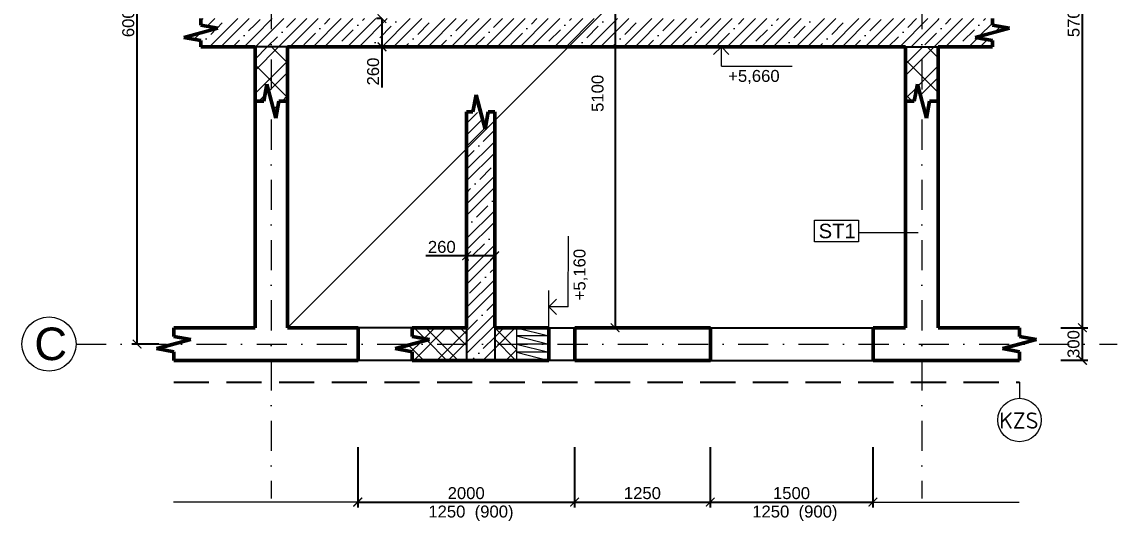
# Model space of a CAD drawing. Header units: millimetres. Extents: x 1855 to 11955, y 700 to 11007.
# Drawn here: x 1855 to 11955, y 700 to 5302 of the extents above; entities that cross this region are included whole.
import ezdxf

# ---------------------------------------------------------------- set-up
doc = ezdxf.new("R2010")
doc.units = ezdxf.units.MM
doc.header["$LTSCALE"] = 185
doc.linetypes.add('DASHDOT', pattern=[1, 0.5, -0.25, 0, -0.25])
doc.linetypes.add('HIDDEN', pattern=[0.375, 0.25, -0.125])
for name, color, linetype, lineweight in [('00 kóty', 7, 'Continuous', 13), ('00 osy', 7, 'DASHDOT', 13), ('00 popis', 7, 'Continuous', 13), ('00 tenká plná', 7, 'Continuous', 13), ('00 zdivo', 7, 'Continuous', 50), ('00 šrafy', 7, 'Continuous', 13), ('01 tlustá plná', 7, 'Continuous', 25), ('01 tlustá čárkovaná', 7, 'HIDDEN', 25), ('01 velmi tlustá plná', 7, 'Continuous', 50)]:
    doc.layers.add(name, color=color, linetype=linetype, lineweight=lineweight)
doc.styles.add('ISOCPEUR', font='isocpeur.ttf')
doc.styles.add('koty4', font='arial.ttf', dxfattribs={"height": 110})
doc.styles.add('osy4', font='arial.ttf', dxfattribs={"height": 300})
doc.dimstyles.new('moje koty', dxfattribs={"dimscale": 40, "dimtxt": 110, "dimasz": 2, "dimexe": 1.25, "dimexo": 20, "dimtad": 1, "dimtxsty": 'koty4', "dimblk": 'ARCHTICK', "dimcen": 2.5, "dimadec": 0, "dimazin": 0, "dimtfac": 1, "dimtmove": 0, "dimatfit": 3, "dimfxl": 1, "dimarcsym": 0})
doc.dimstyles.new('osy 5', dxfattribs={"dimscale": 40, "dimtxt": 110, "dimasz": 2, "dimexe": 1.25, "dimexo": 0.0005, "dimtad": 1, "dimtxsty": 'koty4', "dimblk": 'ARCHTICK', "dimcen": 2.5, "dimadec": 0, "dimazin": 0, "dimtfac": 1, "dimtmove": 0, "dimatfit": 3, "dimfxl": 5, "dimfxlon": 1, "dimarcsym": 0})
pattern_1 = [(45, (0, 0), (-159.099, 159.099), []), (45, (105, 0), (-159.099, 159.099), []), (315, (0, 0), (159.099, 159.099), []), (315, (105, 0), (159.099, 159.099), [])]
pattern_2 = [(45, (0, 0), (-159.099, 159.099), []), (45, (105, 0), (-159.099, 159.099), []), (315, (0, 0), (159.099, 159.099), [])]
pattern_3 = [(45, (0, 0), (-159.099, 159.099), [150, -60, 0, -60]), (45, (105, 0), (-159.099, 159.099), []), (45, (210, 0), (-159.099, 159.099), [])]

# ---------------------------------------------------------------- blocks, each defined once
blk = doc.blocks.new('VYSKOVA KOTA')
at = {"layer": '00 popis'}
for p, q in [((61883, 803), (61883, 624)), ((61883, 803), (62535, 803)), ((61883, 624), (61812, 695)), ((61883, 624), (61953, 695))]:
    blk.add_line(p, q, dxfattribs=at)
blk = doc.blocks.new('_ArchTick')
at = {"color": 0, "linetype": 'ByBlock', "const_width": 0.15}
blk.add_lwpolyline([(-0.5, -0.5), (0.5, 0.5)], dxfattribs=at)
blk = doc.blocks.new('*D23')
at = {"layer": '00 kóty', "color": 0, "lineweight": -2, "transparency": 16777216}
for p, q in [((3117, 8332), (2867, 8332)), ((2917, 2332), (2917, 8332)), ((3117, 2332), (2867, 2332))]:
    blk.add_line(p, q, dxfattribs=at)
at = {"layer": 'Defpoints', "color": 0, "transparency": 16777216}
for p in [(2917, 8332), (4155, 8332), (4155, 2332)]:
    blk.add_point(p, dxfattribs=at)
at = {"layer": '00 kóty', "color": 0, "lineweight": -2, "transparency": 16777216, "xscale": 80, "yscale": 80, "zscale": 80}
for p, rotation in [((2917, 8332), 90), ((2917, 2332), 270)]:
    blk.add_blockref('_ArchTick', p, dxfattribs=dict(at, rotation=rotation))
at = {"layer": '00 kóty', "color": 0, "transparency": 16777216, "insert": (2836, 5332), "char_height": 110, "attachment_point": 5, "rotation": 90, "style": 'koty4'}
blk.add_mtext('6000', dxfattribs=at)
blk = doc.blocks.new('*D24')
at = {"layer": '00 kóty', "color": 0, "lineweight": -2, "transparency": 16777216}
for p, q in [((11435, 2482), (11685, 2482)), ((11635, 2182), (11635, 2482)), ((11435, 2182), (11685, 2182))]:
    blk.add_line(p, q, dxfattribs=at)
at = {"layer": 'Defpoints', "color": 0, "transparency": 16777216}
for p in [(10921, 2482), (11635, 2482), (10921, 2182)]:
    blk.add_point(p, dxfattribs=at)
at = {"layer": '00 kóty', "color": 0, "lineweight": -2, "transparency": 16777216, "xscale": 80, "yscale": 80, "zscale": 80}
for p, rotation in [((11635, 2482), 90), ((11635, 2182), 270)]:
    blk.add_blockref('_ArchTick', p, dxfattribs=dict(at, rotation=rotation))
at = {"layer": '00 kóty', "color": 0, "transparency": 16777216, "insert": (11553, 2332), "char_height": 110, "attachment_point": 5, "rotation": 90, "style": 'koty4'}
blk.add_mtext('300', dxfattribs=at)
blk = doc.blocks.new('*D25')
at = {"layer": '00 kóty', "color": 0, "lineweight": -2, "transparency": 16777216}
for p, q in [((11435, 8182), (11685, 8182)), ((11635, 2482), (11635, 8182)), ((11435, 2482), (11685, 2482))]:
    blk.add_line(p, q, dxfattribs=at)
at = {"layer": 'Defpoints', "color": 0, "transparency": 16777216}
for p in [(9871, 8182), (11635, 8182), (10921, 2482)]:
    blk.add_point(p, dxfattribs=at)
at = {"layer": '00 kóty', "color": 0, "lineweight": -2, "transparency": 16777216, "xscale": 80, "yscale": 80, "zscale": 80}
for p, rotation in [((11635, 8182), 90), ((11635, 2482), 270)]:
    blk.add_blockref('_ArchTick', p, dxfattribs=dict(at, rotation=rotation))
at = {"layer": '00 kóty', "color": 0, "transparency": 16777216, "insert": (11554, 5332), "char_height": 110, "attachment_point": 5, "rotation": 90, "style": 'koty4'}
blk.add_mtext('5700', dxfattribs=at)
blk = doc.blocks.new('*D27')
at = {"layer": '00 kóty', "color": 0, "lineweight": -2, "transparency": 16777216}
for p, q in [((4952, 1381), (4952, 825)), ((6952, 1381), (6952, 825)), ((4952, 875), (6952, 875))]:
    blk.add_line(p, q, dxfattribs=at)
at = {"layer": 'Defpoints', "color": 0, "transparency": 16777216}
for p in [(4952, 2181), (6952, 2181), (6952, 875)]:
    blk.add_point(p, dxfattribs=at)
at = {"layer": '00 kóty', "color": 0, "lineweight": -2, "transparency": 16777216, "xscale": 80, "yscale": 80, "zscale": 80, "rotation": 180}
blk.add_blockref('_ArchTick', (4952, 875), dxfattribs=at)
at = {"layer": '00 kóty', "color": 0, "lineweight": -2, "transparency": 16777216, "xscale": 80, "yscale": 80, "zscale": 80}
blk.add_blockref('_ArchTick', (6952, 875), dxfattribs=at)
at = {"layer": '00 kóty', "color": 0, "transparency": 16777216, "insert": (5952, 957), "char_height": 110, "attachment_point": 5, "style": 'koty4'}
blk.add_mtext('2000', dxfattribs=at)
blk = doc.blocks.new('*D28')
at = {"layer": '00 kóty', "color": 0, "lineweight": -2, "transparency": 16777216}
for p, q in [((6952, 1381), (6952, 825)), ((8202, 1381), (8202, 825)), ((6952, 875), (8202, 875))]:
    blk.add_line(p, q, dxfattribs=at)
at = {"layer": 'Defpoints', "color": 0, "transparency": 16777216}
for p in [(6952, 2181), (8202, 2181), (8202, 875)]:
    blk.add_point(p, dxfattribs=at)
at = {"layer": '00 kóty', "color": 0, "lineweight": -2, "transparency": 16777216, "xscale": 80, "yscale": 80, "zscale": 80, "rotation": 180}
blk.add_blockref('_ArchTick', (6952, 875), dxfattribs=at)
at = {"layer": '00 kóty', "color": 0, "lineweight": -2, "transparency": 16777216, "xscale": 80, "yscale": 80, "zscale": 80}
blk.add_blockref('_ArchTick', (8202, 875), dxfattribs=at)
at = {"layer": '00 kóty', "color": 0, "transparency": 16777216, "insert": (7577, 957), "char_height": 110, "attachment_point": 5, "style": 'koty4'}
blk.add_mtext('1250', dxfattribs=at)
blk = doc.blocks.new('*D29')
at = {"layer": '00 kóty', "color": 0, "lineweight": -2, "transparency": 16777216}
for p, q in [((8202, 1381), (8202, 825)), ((9702, 1381), (9702, 825)), ((8202, 875), (9702, 875))]:
    blk.add_line(p, q, dxfattribs=at)
at = {"layer": 'Defpoints', "color": 0, "transparency": 16777216}
for p in [(8202, 2181), (9702, 2181), (9702, 875)]:
    blk.add_point(p, dxfattribs=at)
at = {"layer": '00 kóty', "color": 0, "lineweight": -2, "transparency": 16777216, "xscale": 80, "yscale": 80, "zscale": 80, "rotation": 180}
blk.add_blockref('_ArchTick', (8202, 875), dxfattribs=at)
at = {"layer": '00 kóty', "color": 0, "lineweight": -2, "transparency": 16777216, "xscale": 80, "yscale": 80, "zscale": 80}
blk.add_blockref('_ArchTick', (9702, 875), dxfattribs=at)
at = {"layer": '00 kóty', "color": 0, "transparency": 16777216, "insert": (8952, 957), "char_height": 110, "attachment_point": 5, "style": 'koty4'}
blk.add_mtext('1500', dxfattribs=at)
blk = doc.blocks.new('*D30')
at = {"layer": '00 kóty', "color": 0, "lineweight": -2, "transparency": 16777216}
for p, q in [((5175, 5332), (5125, 5332)), ((5175, 5332), (5175, 5072)), ((5175, 5072), (5125, 5072)), ((5175, 5072), (5175, 4697))]:
    blk.add_line(p, q, dxfattribs=at)
at = {"layer": 'Defpoints', "color": 0, "transparency": 16777216}
for p in [(5175, 5332), (5175, 5072), (5175, 5072)]:
    blk.add_point(p, dxfattribs=at)
at = {"layer": '00 kóty', "color": 0, "lineweight": -2, "transparency": 16777216, "xscale": 80, "yscale": 80, "zscale": 80}
for p, rotation in [((5175, 5332), 90), ((5175, 5072), 270)]:
    blk.add_blockref('_ArchTick', p, dxfattribs=dict(at, rotation=rotation))
at = {"layer": '00 kóty', "color": 0, "transparency": 16777216, "insert": (5094, 4844), "char_height": 110, "attachment_point": 5, "rotation": 90, "style": 'koty4'}
blk.add_mtext('260', dxfattribs=at)
blk = doc.blocks.new('*D31')
at = {"layer": '00 kóty', "color": 0, "lineweight": -2, "transparency": 16777216}
for p, q in [((5955, 3146), (5580, 3146)), ((5955, 3146), (5955, 3196)), ((6215, 3146), (5955, 3146)), ((6215, 3146), (6215, 3196))]:
    blk.add_line(p, q, dxfattribs=at)
at = {"layer": 'Defpoints', "color": 0, "transparency": 16777216}
for p in [(5955, 3146), (5955, 3146), (6215, 3146)]:
    blk.add_point(p, dxfattribs=at)
at = {"layer": '00 kóty', "color": 0, "lineweight": -2, "transparency": 16777216, "xscale": 80, "yscale": 80, "zscale": 80, "rotation": 180}
blk.add_blockref('_ArchTick', (5955, 3146), dxfattribs=at)
at = {"layer": '00 kóty', "color": 0, "lineweight": -2, "transparency": 16777216, "xscale": 80, "yscale": 80, "zscale": 80}
blk.add_blockref('_ArchTick', (6215, 3146), dxfattribs=at)
at = {"layer": '00 kóty', "color": 0, "transparency": 16777216, "insert": (5727, 3227), "char_height": 110, "attachment_point": 5, "style": 'koty4'}
blk.add_mtext('260', dxfattribs=at)
blk = doc.blocks.new('*D36')
at = {"layer": '00 kóty', "color": 0, "lineweight": -2, "transparency": 16777216}
for p, q in [((7126, 7582), (7376, 7582)), ((7326, 7582), (7326, 2482)), ((7126, 2482), (7376, 2482))]:
    blk.add_line(p, q, dxfattribs=at)
at = {"layer": 'Defpoints', "color": 0, "transparency": 16777216}
for p in [(6870, 7582), (6955, 2482), (7326, 2482)]:
    blk.add_point(p, dxfattribs=at)
at = {"layer": '00 kóty', "color": 0, "lineweight": -2, "transparency": 16777216, "xscale": 80, "yscale": 80, "zscale": 80}
for p, rotation in [((7326, 7582), 90), ((7326, 2482), 270)]:
    blk.add_blockref('_ArchTick', p, dxfattribs=dict(at, rotation=rotation))
at = {"layer": '00 kóty', "color": 0, "transparency": 16777216, "insert": (7164, 4643), "char_height": 110, "attachment_point": 5, "rotation": 90, "style": 'koty4'}
blk.add_mtext('5100', dxfattribs=at)

msp = doc.modelspace()

# ---------------------------------------------------------------- hatches: boundary and pattern name
at = {"layer": '00 šrafy'}
h = msp.add_hatch(dxfattribs=at)
h.set_pattern_fill('BETON_ZB', color=256, scale=30, pattern_type=2)
h.set_pattern_definition(pattern_3)
h.paths.add_polyline_path([(4004.697, 5331.663), (3504.697, 5331.663), (3504.697, 5271.663), (3662.266, 5243.879), (3347.127, 5159.446), (3504.697, 5131.663), (3504.697, 5071.663), (4004.697, 5071.663)])
h = msp.add_hatch(dxfattribs=at)
h.set_pattern_fill('BETON_ZB', color=256, scale=30, pattern_type=2)
h.set_pattern_definition(pattern_3)
h.paths.add_polyline_path([(4304.697, 5331.663), (4004.697, 5331.663), (4004.697, 5071.663), (4304.697, 5071.663)])
h = msp.add_hatch(dxfattribs=at)
h.set_pattern_fill('BETON_ZB', color=256, scale=30, pattern_type=2)
h.set_pattern_definition(pattern_3)
h.paths.add_polyline_path([(7154.697, 5331.663), (4304.697, 5331.663), (4304.697, 5071.663), (6894.697, 5071.663)])
h = msp.add_hatch(dxfattribs=at)
h.set_pattern_fill('BETON_ZB', color=256, scale=30, pattern_type=2)
h.set_pattern_definition(pattern_3)
h.paths.add_polyline_path([(10304.697, 5331.663), (10004.697, 5331.663), (7154.697, 5331.663), (6894.697, 5071.663), (10004.697, 5071.663), (10304.697, 5071.663)])
h = msp.add_hatch(dxfattribs=at)
h.set_pattern_fill('BETON_ZB', color=256, scale=30, pattern_type=2)
h.set_pattern_definition(pattern_3)
h.paths.add_polyline_path([(10962.266, 5243.879), (10804.697, 5271.663), (10804.697, 5331.663), (10304.697, 5331.663), (10304.697, 5071.663), (10804.697, 5071.663), (10804.697, 5131.663), (10647.127, 5159.446)])
h = msp.add_hatch(dxfattribs=at)
h.set_pattern_fill('ZDIVO_PEV-STR', color=256, scale=30, pattern_type=2)
h.set_pattern_definition(pattern_2)
h.paths.add_polyline_path([(4304.697, 5071.663), (4004.697, 5071.663), (4004.697, 4571.663), (4084.697, 4571.663), (4112.48, 4729.232), (4196.913, 4414.093), (4224.697, 4571.663), (4304.697, 4571.663)])
h = msp.add_hatch(dxfattribs=at)
h.set_pattern_fill('ZDIVO_PEV-STR', color=256, scale=30, pattern_type=2)
h.set_pattern_definition(pattern_2)
h.paths.add_polyline_path([(10304.697, 5071.663), (10004.697, 5071.663), (10004.697, 4856.663), (10004.697, 4571.663), (10084.697, 4571.663), (10112.48, 4729.232), (10196.913, 4414.093), (10224.697, 4571.663), (10304.697, 4571.663)])
h = msp.add_hatch(dxfattribs=at)
h.set_pattern_fill('BETON_ZB', color=256, scale=30, pattern_type=2)
h.set_pattern_definition(pattern_3)
h.paths.add_polyline_path([(5954.697, 4131.663), (5954.697, 4471.663), (6014.697, 4471.663), (6042.48, 4629.232), (6129.071, 4306.037)])
h = msp.add_hatch(dxfattribs=at)
h.set_pattern_fill('BETON_ZB', color=256, scale=30, pattern_type=2)
h.set_pattern_definition(pattern_3)
h.paths.add_polyline_path([(6214.697, 4391.663), (5954.697, 4131.663), (5954.697, 2481.663), (5954.697, 2181.663), (6214.697, 2181.663), (6214.697, 2481.663)])
h = msp.add_hatch(dxfattribs=at)
h.set_pattern_fill('ZDIVO_PEV-VYS', color=256, scale=30, pattern_type=2)
h.set_pattern_definition(pattern_1)
h.paths.add_polyline_path([(5954.697, 2481.663), (5454.697, 2481.663), (5454.697, 2401.663), (5612.266, 2373.879), (5297.127, 2289.446), (5454.697, 2261.663), (5454.697, 2181.663), (5954.697, 2181.663)])
h = msp.add_hatch(dxfattribs=at)
h.set_pattern_fill('ZDIVO_PEV-VYS', color=256, scale=30, pattern_type=2)
h.set_pattern_definition(pattern_1)
h.paths.add_polyline_path([(6414.697, 2481.663), (6214.697, 2481.663), (6214.697, 2181.663), (6414.697, 2181.663)])

# ---------------------------------------------------------------- linework, layer by layer
at = {"layer": '00 kóty'}
for p, q in [((4951.565, 875.349), (3251.565, 875.349)), ((9701.565, 875.349), (11051.565, 875.349))]:
    msp.add_line(p, q, dxfattribs=at)
at = {"layer": '00 osy', "ltscale": 3}
for p, q in [((4154.697, 10506.999), (4154.697, 906.999)), ((10154.697, 10506.999), (10154.697, 906.999)), ((2354.697, 2331.663), (11954.697, 2331.663))]:
    msp.add_line(p, q, dxfattribs=at)
at = {"layer": '00 popis'}
for p, q in [((4304.697, 2481.663), (7836.393, 6013.359)), ((10118.807, 3358.419), (9568.807, 3358.419)), ((6714.697, 2331.663), (6715.541, 2826.319)), ((11054.697, 1981.663), (11054.697, 1831.663))]:
    msp.add_line(p, q, dxfattribs=at)
msp.add_lwpolyline([(9165.422, 3475.111), (9568.807, 3475.111), (9568.807, 3273.419), (9165.422, 3273.419)], close=True, dxfattribs=at)
for centre, radius in [((2104.697, 2331.663), 250), ((11054.697, 1631.663), 200)]:
    msp.add_circle(centre, radius, dxfattribs=at)
at = {"layer": '00 tenká plná'}
for p, q in [((6414.697, 2481.663), (6714.697, 2406.663)), ((6414.697, 2481.663), (6414.697, 2181.663)), ((6714.697, 2481.663), (6714.697, 2181.663)), ((6714.697, 2406.663), (6414.697, 2406.663)), ((6414.697, 2406.663), (6714.697, 2331.663)), ((6714.697, 2331.663), (6414.697, 2331.663)), ((6414.697, 2331.663), (6714.697, 2256.663)), ((6714.697, 2256.663), (6414.697, 2256.663)), ((6414.697, 2256.663), (6714.697, 2181.663)), ((8954.697, 2181.663), (8654.697, 2181.663))]:
    msp.add_line(p, q, dxfattribs=at)
at = {"layer": '00 zdivo'}
for p, q in [((3504.697, 5271.663), (3504.697, 5331.663)), ((3504.697, 5271.663), (3662.266, 5243.879)), ((10804.697, 5271.663), (10804.697, 5331.663)), ((10804.697, 5271.663), (10962.266, 5243.879)), ((3347.127, 5159.446), (3662.266, 5243.879)), ((3504.697, 5131.663), (3347.127, 5159.446)), ((10647.127, 5159.446), (10962.266, 5243.879)), ((10804.697, 5131.663), (10647.127, 5159.446)), ((3504.697, 5131.663), (3504.697, 5071.663)), ((4004.697, 5071.663), (3504.697, 5071.663)), ((4004.697, 2481.663), (4004.697, 5071.663)), ((4004.697, 2481.663), (4004.697, 5071.663)), ((4304.697, 2481.663), (4304.697, 5071.663)), ((4304.697, 2481.663), (4304.697, 5071.663)), ((10004.697, 5071.663), (4304.697, 5071.663)), ((10004.697, 2481.663), (10004.697, 5071.663)), ((10004.697, 4856.663), (10004.697, 5071.663)), ((10304.697, 2481.663), (10304.697, 5071.663)), ((10304.697, 2481.663), (10304.697, 5071.663)), ((10304.697, 5071.663), (10804.697, 5071.663)), ((10804.697, 5131.663), (10804.697, 5071.663)), ((4084.697, 4571.663), (4112.48, 4729.232)), ((4112.48, 4729.232), (4196.913, 4414.093)), ((10084.697, 4571.663), (10112.48, 4729.232)), ((10112.48, 4729.232), (10196.913, 4414.093)), ((4084.697, 4571.663), (4004.697, 4571.663)), ((4224.697, 4571.663), (4196.913, 4414.093)), ((4304.697, 4571.663), (4224.697, 4571.663)), ((6014.697, 4471.663), (6042.48, 4629.232)), ((6042.48, 4629.232), (6126.913, 4314.093)), ((6105.805, 4392.878), (6063.588, 4550.447)), ((10084.697, 4571.663), (10004.697, 4571.663)), ((10224.697, 4571.663), (10196.913, 4414.093)), ((10304.697, 4571.663), (10224.697, 4571.663)), ((5954.697, 2481.663), (5954.697, 4471.663)), ((6014.697, 4471.663), (5954.697, 4471.663)), ((6154.697, 4471.663), (6126.913, 4314.093)), ((6214.697, 4471.663), (6154.697, 4471.663)), ((6214.697, 4471.663), (6214.697, 2481.663)), ((3254.697, 2481.663), (4004.697, 2481.663)), ((3254.697, 2481.663), (3254.697, 2401.663)), ((4954.697, 2481.663), (4304.697, 2481.663)), ((5954.697, 2481.663), (5454.697, 2481.663)), ((5454.697, 2481.663), (5454.697, 2401.663)), ((6214.697, 2481.663), (6714.697, 2481.663)), ((6714.697, 2481.663), (6714.697, 2181.663)), ((6954.697, 2281.663), (6954.697, 2481.663)), ((6954.697, 2481.663), (8204.697, 2481.663)), ((6954.697, 2481.663), (6954.697, 2181.663)), ((7514.697, 2481.663), (6954.697, 2481.663)), ((9704.697, 2481.663), (10004.697, 2481.663)), ((10304.697, 2481.663), (10554.697, 2481.663)), ((10304.697, 2481.663), (11054.697, 2481.663)), ((11054.697, 2481.663), (11054.697, 2401.663)), ((3097.127, 2289.446), (3412.266, 2373.879)), ((3333.481, 2352.771), (3175.912, 2310.554)), ((3254.697, 2401.663), (3412.266, 2373.879)), ((5297.127, 2289.446), (5612.266, 2373.879)), ((5533.481, 2352.771), (5375.912, 2310.554)), ((5454.697, 2401.663), (5612.266, 2373.879)), ((10897.127, 2289.446), (11212.266, 2373.879)), ((11133.481, 2352.771), (10975.912, 2310.554)), ((11054.697, 2401.663), (11212.266, 2373.879)), ((3254.697, 2261.663), (3097.127, 2289.446)), ((3254.697, 2261.663), (3254.697, 2181.663)), ((5454.697, 2261.663), (5297.127, 2289.446)), ((5454.697, 2261.663), (5454.697, 2181.663)), ((11054.697, 2261.663), (10897.127, 2289.446)), ((11054.697, 2261.663), (11054.697, 2181.663)), ((4954.697, 2181.663), (3254.697, 2181.663)), ((6714.697, 2181.663), (5454.697, 2181.663)), ((6954.697, 2181.663), (8204.697, 2181.663)), ((9704.697, 2181.663), (11054.697, 2181.663))]:
    msp.add_line(p, q, dxfattribs=at)
at = {"layer": '01 tlustá plná'}
for p, q in [((4304.697, 5071.663), (4004.697, 5071.663)), ((10004.697, 5071.663), (10304.697, 5071.663)), ((5454.697, 2481.663), (4954.697, 2481.663)), ((5954.697, 2481.663), (5954.697, 2181.663)), ((6214.697, 2481.663), (6214.697, 2181.663)), ((6714.697, 2481.663), (6954.697, 2481.663)), ((8204.697, 2481.663), (9704.697, 2481.663)), ((5454.697, 2181.663), (4954.697, 2181.663)), ((6954.697, 2181.663), (6714.697, 2181.663)), ((8204.697, 2181.663), (9704.697, 2181.663))]:
    msp.add_line(p, q, dxfattribs=at)
at = {"layer": '01 tlustá čárkovaná', "ltscale": 7}
msp.add_line((3254.697, 1981.663), (11054.697, 1981.663), dxfattribs=at)
at = {"layer": '01 velmi tlustá plná'}
for p, q in [((4954.697, 2481.663), (4954.697, 2181.663)), ((8204.697, 2481.663), (8204.697, 2181.663)), ((9704.697, 2481.663), (9704.697, 2181.663))]:
    msp.add_line(p, q, dxfattribs=at)

# ---------------------------------------------------------------- block references
at = {"layer": '00 popis', "xscale": -1}
for p, rotation in [((-53577.956, 5696.128), 180), ((5879.378, -59203.904), 269.8044643881075)]:
    msp.add_blockref('VYSKOVA KOTA', p, dxfattribs=dict(at, rotation=rotation))

# ---------------------------------------------------------------- texts
at = {"layer": '00 kóty', "char_height": 110, "attachment_point": 1, "style": 'koty4'}
for insert in [(5602.901, 843.034), (8589.961, 843.034)]:
    msp.add_mtext_dynamic_manual_height_columns('1250  (900)', width=2058.30656, gutter_width=750, heights=[0], dxfattribs=dict(at, insert=insert))
at = {"layer": '00 popis', "linetype": 'Continuous', "lineweight": 30}
for s, height, style, p in [('+5,660', 110, 'koty4', (8368.319, 4748.784)), ('KZS', 150, 'ISOCPEUR', (10868.956, 1551.882))]:
    msp.add_text(s, height=height, dxfattribs=dict(at, style=style)).set_placement(p)
at = {"layer": '00 popis', "linetype": 'Continuous', "lineweight": 30, "style": 'koty4'}
msp.add_text('+5,160', height=110, rotation=90, dxfattribs=at).set_placement((7051.901, 2735.027))
at = {"layer": '00 popis', "attachment_point": 1}
for s, width, gutter_width, insert, char_height, style in [('ST1', 425.13111, 669.08, (9202.004, 3441.359), 133.8159, 'koty4'), ('C', 288.70459, 1000, (1969.209, 2484.032), 300, 'osy4')]:
    msp.add_mtext_dynamic_manual_height_columns(s, width=width, gutter_width=gutter_width, heights=[0], dxfattribs=dict(at, insert=insert, char_height=char_height, style=style))

# ---------------------------------------------------------------- dimensions: what is measured, and where the dimension line sits
at = {"layer": '00 kóty'}
for base, p1, p2, picture, middle in [((2917.284, 8331.663), (4154.697, 2331.663), (4154.697, 8331.663), '*D23', (2836.121, 5331.663)), ((5174.751, 5071.663), (5174.751, 5331.663), (5174.751, 5071.663), '*D30', (5093.588, 4844.394)), ((11634.697, 2481.663), (10920.507, 2181.663), (10920.507, 2481.663), '*D24', (11553.496, 2331.663))]:
    dim = msp.add_linear_dim(base=base, p1=p1, p2=p2, angle=90, dimstyle='osy 5', dxfattribs=at)
    dim.commit()
    dim.dimension.update_dxf_attribs({"geometry": picture, "text_midpoint": middle})
dim = msp.add_linear_dim(base=(11634.697, 8181.663), p1=(10920.507, 2481.663), p2=(9870.507, 8181.663), angle=90, dimstyle='osy 5', override={"dimtmove": 1}, dxfattribs=at)
dim.commit()
dim.dimension.update_dxf_attribs({"geometry": '*D25', "text_midpoint": (11553.533, 5331.663)})
dim = msp.add_linear_dim(base=(7326.282, 2481.663), p1=(6869.697, 7581.663), p2=(6954.697, 2481.663), angle=90, dimstyle='osy 5', override={"dimtmove": 1}, dxfattribs=at)
dim.commit()
dim.dimension.update_dxf_attribs({"geometry": '*D36', "text_midpoint": (7245.119, 4642.594), "dimtype": 160})
dim = msp.add_linear_dim(base=(5954.697, 3146.03), p1=(6214.697, 3146.03), p2=(5954.697, 3146.03), dimstyle='osy 5', dxfattribs=at)
dim.commit()
dim.dimension.update_dxf_attribs({"geometry": '*D31', "text_midpoint": (5727.428, 3227.193)})
for base, p1, p2, picture, middle in [((6951.565, 875.349), (4951.565, 2180.978), (6951.565, 2180.978), '*D27', (5951.565, 956.512)), ((8201.565, 875.349), (6951.565, 2180.978), (8201.565, 2180.978), '*D28', (7576.565, 956.512)), ((9701.565, 875.349), (8201.565, 2180.978), (9701.565, 2180.978), '*D29', (8951.565, 956.512))]:
    dim = msp.add_linear_dim(base=base, p1=p1, p2=p2, dimstyle='moje koty', override={"dimtxsty": 'koty4'}, dxfattribs=at)
    dim.commit()
    dim.dimension.update_dxf_attribs({"geometry": picture, "text_midpoint": middle})

doc.saveas('drawing.dxf')
